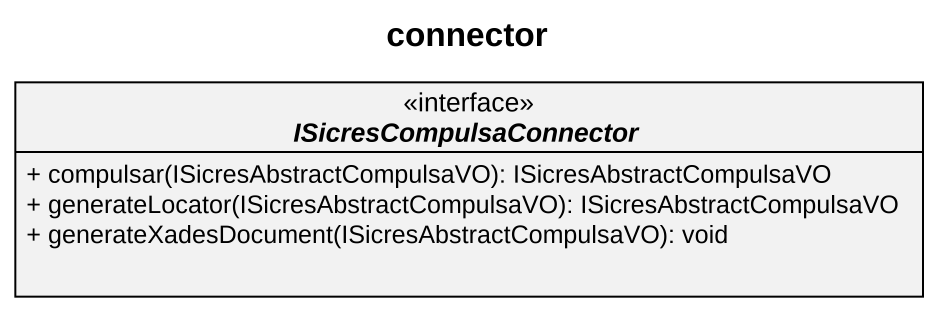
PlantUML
@startuml
title connector
hide circle
hide empty members
skinparam classAttributeIconSize 0
interface ISicresCompulsaConnector <<interface>> {
  + compulsar(ISicresAbstractCompulsaVO): ISicresAbstractCompulsaVO
  + generateLocator(ISicresAbstractCompulsaVO): ISicresAbstractCompulsaVO
  + generateXadesDocument(ISicresAbstractCompulsaVO): void
}
@enduml
